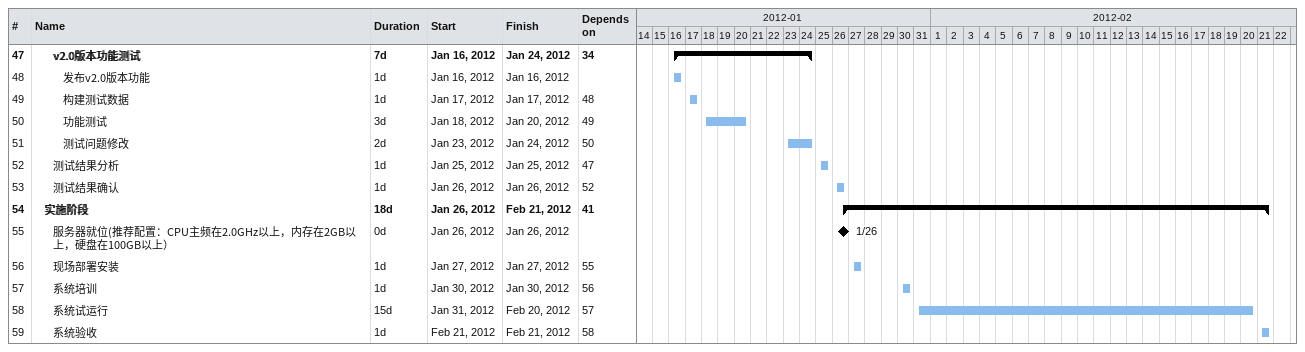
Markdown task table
| ID | Level | Task | Duration | Start | Finish | Predecessors |
|---|---|---|---|---|---|---|
| 47 | 3 | **v2.0版本功能测试** | 7d | 2012-01-16 | 2012-01-24 | 34 |
| 48 | 4 | 发布v2.0版本功能 | 1d | 2012-01-16 | 2012-01-16 |  |
| 49 | 4 | 构建测试数据 | 1d | 2012-01-17 | 2012-01-17 | 48 |
| 50 | 4 | 功能测试 | 3d | 2012-01-18 | 2012-01-20 | 49 |
| 51 | 4 | 测试问题修改 | 2d | 2012-01-23 | 2012-01-24 | 50 |
| 52 | 3 | 测试结果分析 | 1d | 2012-01-25 | 2012-01-25 | 47 |
| 53 | 3 | 测试结果确认 | 1d | 2012-01-26 | 2012-01-26 | 52 |
| 54 | 2 | **实施阶段** | 18d | 2012-01-26 | 2012-02-21 | 41 |
| 55 | 3 | 服务器就位(推荐配置：CPU主频在2.0GHz以上，内存在2GB以上，硬盘在100GB以上） | 0d | 2012-01-26 | 2012-01-26 |  |
| 56 | 3 | 现场部署安装 | 1d | 2012-01-27 | 2012-01-27 | 55 |
| 57 | 3 | 系统培训 | 1d | 2012-01-30 | 2012-01-30 | 56 |
| 58 | 3 | 系统试运行 | 15d | 2012-01-31 | 2012-02-20 | 57 |
| 59 | 3 | 系统验收 | 1d | 2012-02-21 | 2012-02-21 | 58 |
